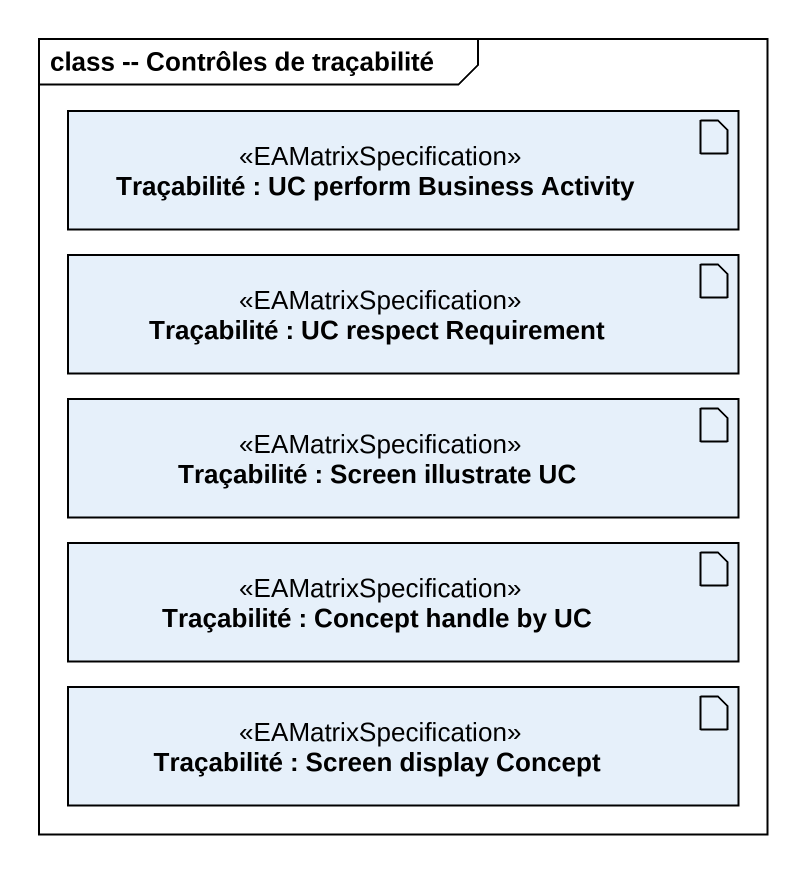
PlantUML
@startuml
mainframe class -- Contrôles de traçabilité
artifact "Traçabilité : UC perform Business Activity" as Traçabilité_UC_perform <<EAMatrixSpecification>>
artifact "Traçabilité : UC respect Requirement" as Traçabilité_UC_respect <<EAMatrixSpecification>>
artifact "Traçabilité : Screen illustrate UC" as Traçabilité_Screen <<EAMatrixSpecification>>
artifact "Traçabilité : Concept handle by UC" as Traçabilité_Concept_handle <<EAMatrixSpecification>>
artifact "Traçabilité : Screen display Concept" as Traçabilité_Screen_display <<EAMatrixSpecification>>
@enduml
